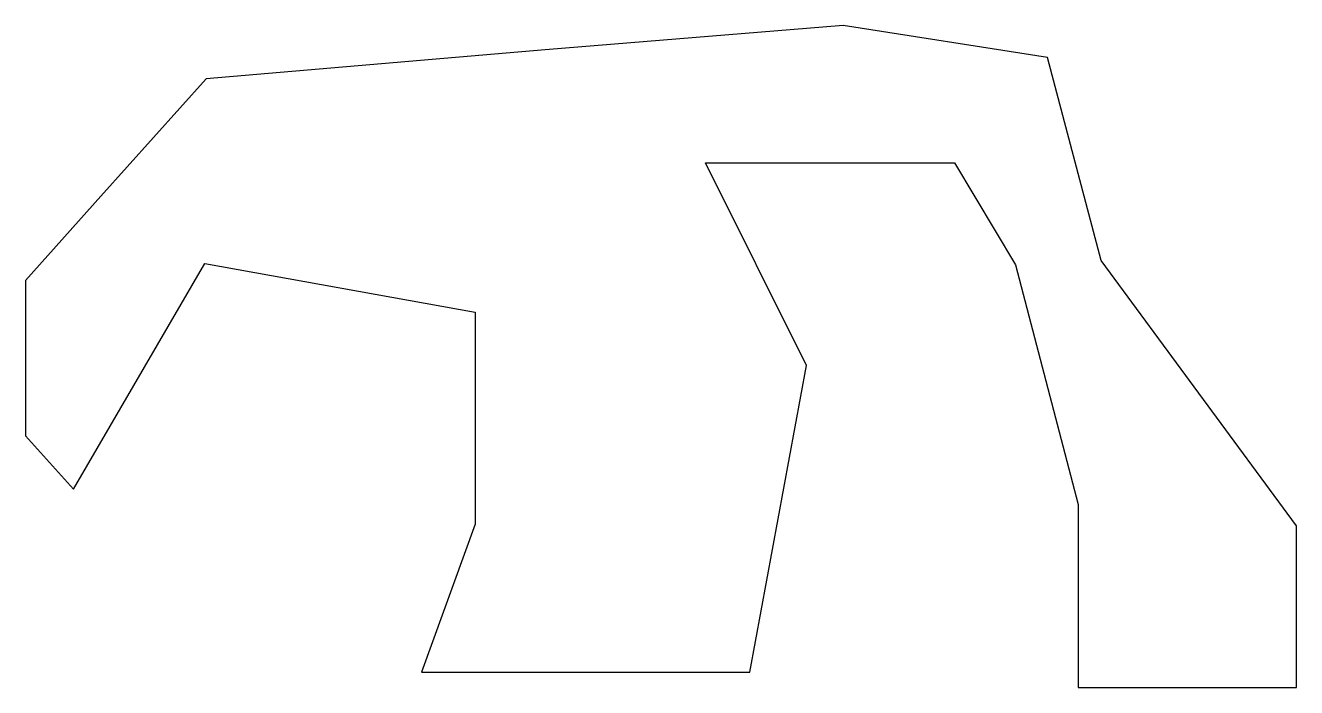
# Model space of a CAD drawing. Header units: millimetres. Extents: x 109 to 974, y 110 to 561.
import ezdxf

# ---------------------------------------------------------------- set-up
doc = ezdxf.new("R2010")
doc.units = ezdxf.units.MM

msp = doc.modelspace()

# ---------------------------------------------------------------- linework, layer by layer
for p, q in [((665.17, 560.63), (462.58, 544.01)), ((804.38, 538.82), (665.17, 560.63)), ((462.58, 544.01), (231.95, 524.28)), ((840.74, 400.7), (804.38, 538.82)), ((231.95, 524.28), (160.26, 444.32)), ((640.23, 329.04), (571.67, 467.16)), ((571.67, 467.16), (741.01, 467.16)), ((741.01, 467.16), (782.56, 397.58)), ((160.26, 444.32), (108.92, 387.05)), ((141.56, 244.93), (230.91, 398.62)), ((230.91, 398.62), (414.79, 365.39)), ((973.72, 220), (840.74, 400.7)), ((782.56, 397.58), (825.16, 234.54)), ((108.92, 387.05), (108.92, 281.27)), ((414.79, 365.39), (414.79, 221.04)), ((601.79, 120.31), (640.23, 329.04)), ((108.92, 281.27), (141.56, 244.93)), ((825.16, 234.54), (825.16, 109.92)), ((414.79, 221.04), (378.43, 120.31)), ((973.72, 109.92), (973.72, 220)), ((378.43, 120.31), (601.79, 120.31)), ((825.16, 109.92), (973.72, 109.92))]:
    msp.add_line(p, q)

doc.saveas('drawing.dxf')
